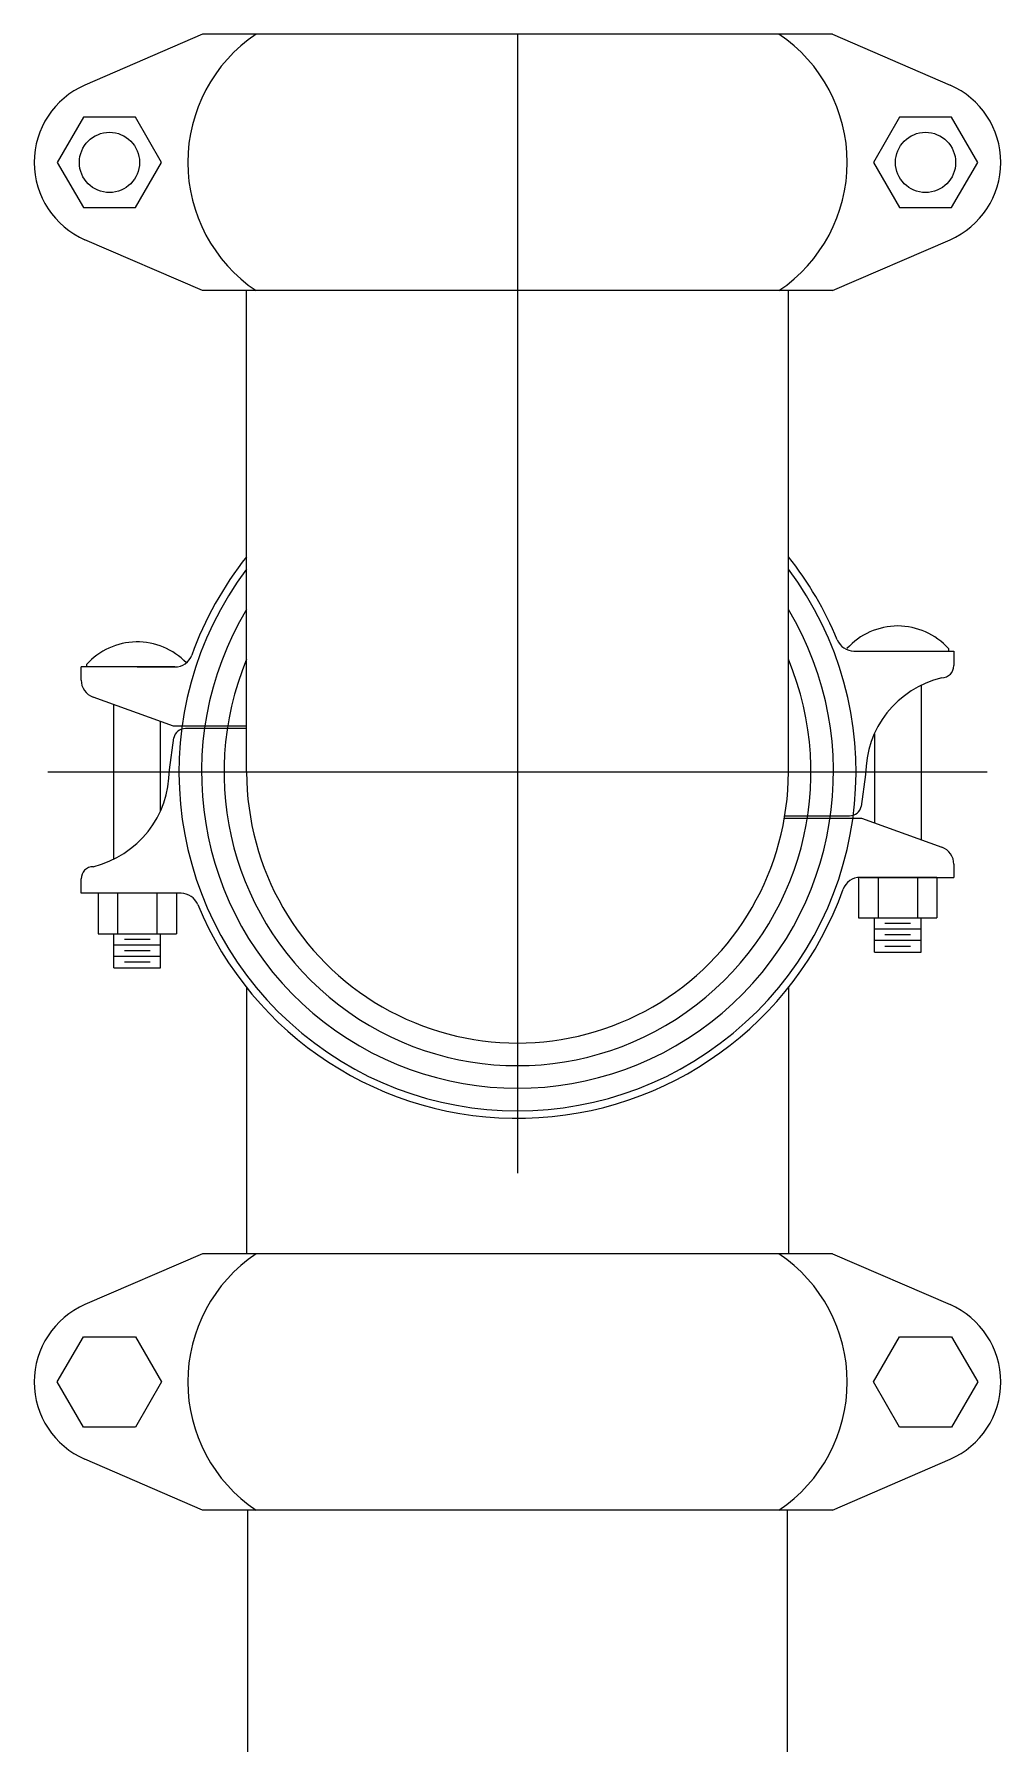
# Model space of a CAD drawing. Extents: x 226317 to 226469, y 8188101 to 8188260.
# Drawn here: x 226393.3249 to 226393.5289, y 8188237.4421 to 8188237.8028 of the extents above; entities that cross this region are included whole.
import ezdxf

# ---------------------------------------------------------------- set-up
doc = ezdxf.new("R2010")
doc.units = 0
doc.header["$LTSCALE"] = 15
doc.linetypes.add('PHANTOM', pattern=[2.5, 1.25, -0.25, 0.25, -0.25, 0.25, -0.25])
doc.layers.get('0').update_dxf_attribs({"color": 250})
doc.layers.add('0-BLOCK-SANIT', color=250, linetype='Continuous', lineweight=25)
doc.layers.add('P&R_ACI_LÍNEA CENTRAL', color=250, linetype='PHANTOM', lineweight=13)
doc.layers.add('A-SANITARIOS', color=250, linetype='Continuous')

# ---------------------------------------------------------------- blocks, each defined once
blk = doc.blocks.new('00-Codos')
at = {"layer": '0-BLOCK-SANIT'}
for p, q in [((0.07531282084528357, 0.0413067489862442, 9.044160053841427e-06), (0.07531282084528357, 0.03411854803562164, 9.044160053841427e-06)), ((0.07753526838496327, 0.04010871425271034, 9.044160053841427e-06), (0.08294557326007634, 0.04010871425271034, 9.044160053841427e-06)), ((0.08516802091617137, 0.0413067489862442, 9.044160053841427e-06), (0.08516802091617137, 0.03411854803562164, 9.044160053841427e-06)), ((-0.08516832569148391, 0.03794124908745289, 9.044160053841427e-06), (-0.08516832569148391, 0.03075304999947548, 9.044160053841427e-06)), ((-0.08294587821001187, 0.03674321435391903, 9.044160053841427e-06), (-0.07753557327669114, 0.03674321435391903, 9.044160053841427e-06)), ((-0.0753131257952191, 0.03794124908745289, 9.044160053841427e-06), (-0.0753131257952191, 0.03075304999947548, 9.044160053841427e-06)), ((0.07531282084528357, 0.03891068138182163, 9.044160053841427e-06), (0.08516802079975605, 0.03891068138182163, 9.044160053841427e-06)), ((0.07531282084528357, 0.03651461750268936, 9.044160053841427e-06), (0.08516802079975605, 0.03651461750268936, 9.044160053841427e-06)), ((0.07753526838496327, 0.03771265037357807, 9.044160053841427e-06), (0.08294557326007634, 0.03771265037357807, 9.044160053841427e-06)), ((-0.08516832569148391, 0.03554518334567547, 9.044160053841427e-06), (-0.0753131257952191, 0.03554518334567547, 9.044160053841427e-06)), ((-0.08516832569148391, 0.03314911760389805, 9.044160053841427e-06), (-0.0753131257952191, 0.03314911760389805, 9.044160053841427e-06)), ((-0.08294587821001187, 0.03434715047478676, 9.044160053841427e-06), (-0.07753557327669114, 0.03434715047478676, 9.044160053841427e-06)), ((0.07198542088735849, 0.02555874921381474, 9.044160053841427e-06), (0.07198542088735849, 0.03411854803562164, 9.044160053841427e-06)), ((0.08849542087409645, 0.03411854803562164, 9.044160053841427e-06), (0.07198542088735849, 0.03411854803562164, 9.044160053841427e-06)), ((0.07611292082583532, 0.02555874921381474, 9.044160053841427e-06), (0.07611292082583532, 0.03411854803562164, 9.044160053841427e-06)), ((0.07753526838496327, 0.03531658090651035, 9.044160053841427e-06), (0.08294557326007634, 0.03531658090651035, 9.044160053841427e-06)), ((0.0843679208192043, 0.02555874921381474, 9.044160053841427e-06), (0.0843679208192043, 0.03411854803562164, 9.044160053841427e-06)), ((0.08849542087409645, 0.02555874921381474, 9.044160053841427e-06), (0.08849542087409645, 0.03411854803562164, 9.044160053841427e-06)), ((-0.07198572566267103, 0.03075304999947548, 9.044160053841427e-06), (-0.08849572570761666, 0.03075304999947548, 9.044160053841427e-06)), ((-0.08849572570761666, 0.02219324931502342, 9.044160053841427e-06), (-0.08849572570761666, 0.03075304999947548, 9.044160053841427e-06)), ((-0.08436822576913983, 0.02219324931502342, 9.044160053841427e-06), (-0.08436822576913983, 0.03075304999947548, 9.044160053841427e-06)), ((-0.08294587821001187, 0.03195108100771904, 9.044160053841427e-06), (-0.07753557327669114, 0.03195108100771904, 9.044160053841427e-06)), ((-0.07611322577577084, 0.02219324931502342, 9.044160053841427e-06), (-0.07611322577577084, 0.03075304999947548, 9.044160053841427e-06)), ((-0.07198572566267103, 0.02219324931502342, 9.044160053841427e-06), (-0.07198572566267103, 0.03075304999947548, 9.044160053841427e-06)), ((0.07100050779990852, 0.02555874921381474, 9.044160053841427e-06), (0.09207484731450677, 0.02555874921381474, 9.044160053841427e-06)), ((0.07198542088735849, 0.02555874921381474, 9.044160053841427e-06), (0.08849542087409645, 0.02555874921381474, 9.044160053841427e-06)), ((0.09207484731450677, 0.02555874921381474, 9.044160053841427e-06), (0.09207484632497653, 0.02247899770736694, 9.044160053841427e-06)), ((-0.09207515325397253, 0.01943547278642654, 9.044160053841427e-06), (-0.09207515232264996, 0.02219324931502342, 9.044160053841427e-06)), ((-0.07230124657507986, 0.02219324931502342, 9.044160053841427e-06), (-0.09207515232264996, 0.02219324931502342, 9.044160053841427e-06)), ((-0.08849572570761666, 0.02219324931502342, 9.044160053841427e-06), (-0.07198572566267103, 0.02219324931502342, 9.044160053841427e-06)), ((0.08516802091617137, 0.01834869384765625, 9.044160053841427e-06), (0.08516802091617137, -0.01426160335540771, 9.044160053841427e-06)), ((-0.07261829712660983, 0.009716028347611427, 9.044160053841427e-06), (-0.08956263668369502, 0.01585320383310318, 9.044160053841427e-06)), ((-0.08516832569148391, -0.0183486957103014, 9.044160053841427e-06), (-0.08516832569148391, 0.01426159963011742, 9.044160053841427e-06)), ((-0.0753131257952191, -0.008120279759168625, 9.044160053841427e-06), (-0.0753131257952191, 0.01069208420813084, 9.044160053841427e-06)), ((-0.07346034399233758, 0.000515250489115715, 9.044160053841427e-06), (-0.07254095381358638, 0.00724179670214653, 9.044160053841427e-06)), ((-0.05631818930851296, 0.009716028347611427, 9.044160053841427e-06), (-0.07261829712660983, 0.009716028347611427, 9.044160053841427e-06)), ((-0.05640347412554547, 0.009208029136061668, 9.044160053841427e-06), (-0.07006660726619884, 0.009208029136061668, 9.044160053841427e-06)), ((0.07531282084528357, 0.008120276033878326, 9.044160053841427e-06), (0.07531282084528357, -0.01069208607077599, 9.044160053841427e-06)), ((-0.05715015239547938, 0), (-0.05715015239547938, -0.1015999987721443, 9.044160053841427e-06)), ((0.05714984756195918, 0), (0.05714984756195918, -0.1015999987721443, 9.044160053841427e-06)), ((0.07346003910060972, -0.0005152523517608643, 9.044160053841427e-06), (0.07254064886365086, -0.00724179670214653, 9.044160053841427e-06)), ((0.05714984756195918, -0.009208029136061668, 9.044160053841427e-06), (0.07006630237447098, -0.009208029136061668, 9.044160053841427e-06)), ((0.05714984756195918, -0.009716030210256577, 9.044160053841427e-06), (0.07261799235129729, -0.009716030210256577, 9.044160053841427e-06)), ((0.07261799235129729, -0.009716030210256577, 9.044160053841427e-06), (0.08956233173375949, -0.01585320569574833, 9.044160053841427e-06)), ((0.09207484836224467, -0.01943547278642654, 9.044160053841427e-06), (0.09207484743092209, -0.02219325117766857, 9.044160053841427e-06)), ((-0.09207515220623463, -0.02555875107645988, 9.044160053841427e-06), (-0.09207515127491206, -0.02247900143265724, 9.044160053841427e-06)), ((0.08024042088072747, -0.02219325117766857, 9.044160053841427e-06), (0.072300941683352, -0.02219325117766857, 9.044160053841427e-06)), ((0.072300941683352, -0.02219325117766857, 9.044160053841427e-06), (0.09095922083361074, -0.02219325117766857, 9.044160053841427e-06)), ((0.072300941683352, -0.02219325117766857, 9.044160053841427e-06), (0.09207484743092209, -0.02219325117766857, 9.044160053841427e-06)), ((0.09095922083361074, -0.02270125038921833, 9.044160053841427e-06), (0.09095922083361074, -0.02219325117766857, 9.044160053841427e-06)), ((-0.07100081269163638, -0.02555875107645988, 9.044160053841427e-06), (-0.09207515220623463, -0.02555875107645988, 9.044160053841427e-06)), ((-0.09095952578354627, -0.02606675028800964, 9.044160053841427e-06), (-0.09095952578354627, -0.02555875107645988, 9.044160053841427e-06)), ((-0.06645909999497235, -0.1015999987721443), (-0.09126230527181178, -0.1123333293944597)), ((-0.06645909999497235, -0.1015999987721443), (0.06645909999497235, -0.1015999987721443)), ((0.06645909999497235, -0.1015999987721443), (0.09126230527181178, -0.1123333293944597)), ((-0.06645909999497235, -0.1557020004838705), (-0.09126230527181178, -0.1449686717242002)), ((0.06645909999497235, -0.1557020004838705), (0.09126230527181178, -0.1449686717242002)), ((-0.06645909999497235, -0.1557020004838705), (0.06645909999497235, -0.1557020004838705))]:
    blk.add_line(p, q, dxfattribs=at)
at = {"layer": '0-BLOCK-SANIT', "elevation": 9.044160053841427e-06}
for points in [[(0.08516802091617137, 0.0413067489862442), (0.07531282084528357, 0.0413067489862442)], [(-0.0753131257952191, 0.03794124908745289), (-0.08516832569148391, 0.03794124908745289)]]:
    blk.add_lwpolyline(points, dxfattribs=at)
at = {"layer": '0-BLOCK-SANIT'}
for points in [[(-0.09710224939044565, -0.12865100055933), (-0.09160314942710102, -0.1381757203489542), (-0.08060494932578877, -0.1381757203489542), (-0.07510584936244413, -0.12865100055933), (-0.08060494932578877, -0.1191262789070606), (-0.09160314942710102, -0.1191262789070606)], [(0.07510584953706712, -0.12865100055933), (0.08060494950041175, -0.1381757203489542), (0.09160314942710102, -0.1381757203489542), (0.09710224950686097, -0.12865100055933), (0.09160314942710102, -0.1191262789070606), (0.08060494950041175, -0.1191262789070606)]]:
    blk.add_lwpolyline(points, close=True, dxfattribs=at)
for centre in [(-0.08610404934734106, -0.12865100055933), (0.08610404946375638, -0.12865100055933)]:
    blk.add_circle(centre, 0.006349999999999998, dxfattribs=at)
for centre, radius, start, end in [((-1.523876562714577e-07, 0, 9.044160053841427e-06), 0.07302499999999998, 22.47192972259188, 160.2187248824947), ((-1.523876562714577e-07, 0, 9.044160053841427e-06), 0.0714375, 323.1301023748333, 216.8698976251667), ((-1.523876562714577e-07, 0, 9.044160053841427e-06), 0.066675, 328.9972808899303, 211.0027191100697), ((-1.523876562714577e-07, 0, 9.044160053841427e-06), 0.0619125, 337.3801349719183, 202.6198650280817), ((-1.523876562714577e-07, 0, 9.044160053841427e-06), 0.05714999999999999, 359.9983529639144, 180.0016647518887), ((0.07100050779990852, 0.02936874888837337, 9.044160053841427e-06), 0.003809999999999998, 202.4719297225919, 270), ((-0.07230124657507986, 0.02600324898958206, 9.044160053841427e-06), 0.003809999999999998, 270, 340.2187248824947), ((0.08953484625089914, 0.02247899957001209, 9.044160053841427e-06), 0.00254, 270, 0), ((-0.08826515323016793, 0.01943547092378139, 9.044160053841427e-06), 0.003809999999999998, 180, 250.0898048159185), ((0.09451086039189249, -0.0005152523517608643, 9.044160053841427e-06), 0.02105082133366907, 103.6730427350468, 180), ((-0.07006660726619884, 0.006668029353022575, 9.044160053841427e-06), 0.00254, 90, 166.9446031361891), ((-0.09451116528362036, 0.000515250489115715, 9.044160053841427e-06), 0.02105082133366907, 283.6730427350467, 0), ((0.07006630237447098, -0.006668031215667725, 9.044160053841427e-06), 0.00254, 270, 346.9446031361891), ((0.0882648482802324, -0.01943547092378139, 9.044160053841427e-06), 0.003809999999999998, 0, 70.08980481591855), ((-0.08953515120083466, -0.02247900143265724, 9.044160053841427e-06), 0.00254, 90, 180), ((-1.523876562714577e-07, 0, 9.044160053841427e-06), 0.07302499999999998, 321.5000495893991, 340.2187248824947), ((0.072300941683352, -0.02600325085222721, 9.044160053841427e-06), 0.003809999999999998, 90, 160.2187248824947), ((0.08024042088072747, -0.01305870898067951, 9.044160053841427e-06), 0.01441774255319013, 223.9881357810326, 318.02574315034), ((-0.08024072565604001, -0.01642420887947083, 9.044160053841427e-06), 0.01441774255319013, 221.9742568496601, 318.02574315034), ((-0.07100081269163638, -0.02936875075101852, 9.044160053841427e-06), 0.003809999999999998, 22.47192972259188, 90), ((-1.523876562714577e-07, 0, 9.044160053841427e-06), 0.07302499999999998, 202.4719297225919, 218.4999504106009), ((-0.03694000194082037, -0.12865100055933), 0.03262449671107508, 123.9872057356997, 236.0127942643003), ((0.03694000211544335, -0.12865100055933), 0.03262449671107618, 303.9872057356997, 56.01279426430028), ((-0.08420100307557732, -0.12865100055933), 0.01777999999999971, 113.4000138856067, 246.5999861143933), ((0.08420100319199264, -0.12865100055933), 0.01777999999999971, 293.4000138856067, 66.59998611439335)]:
    blk.add_arc(centre, radius, start, end, dxfattribs=at)
at = {"layer": 'P&R_ACI_LÍNEA CENTRAL', "ltscale": 1.5}
for p, q in [((5.820766091346741e-11, -0.1557020004838705, -4.396254327288256e-06), (0, 0.08460315316915512)), ((-0.0990764099988155, 0), (0.09907641005702317, 0))]:
    blk.add_line(p, q, dxfattribs=at)
blk = doc.blocks.new('BOMBAS-28.02.2025')
at = {"layer": 'A-SANITARIOS'}
for p, q in [((3.852640985161997, -5.307925297878683, 3.085143887653693e-06), (3.852640985161997, -5.364066215232015, 8.082407526771655e-06)), ((3.966940984711982, -5.307925297878683, 3.085143876552499e-06), (3.966940984711982, -5.364066215232015, 8.082407526771655e-06)), ((3.843331732437946, -5.364066215232015, -9.61752527069772e-07), (3.818528527044691, -5.37479954585433, -9.61752527069772e-07)), ((3.976249932893552, -5.364066215232015, -9.61752527069772e-07), (3.843331732437946, -5.364066215232015, -9.61752527069772e-07)), ((3.976249932893552, -5.364066215232015, -9.61752527069772e-07), (4.001053137355484, -5.37479954585433, -9.61752527069772e-07)), ((3.843331732437946, -5.418168216943741, -9.61752527069772e-07), (3.818528527044691, -5.407434888184071, -9.61752527069772e-07)), ((3.976249932893552, -5.418168216943741, -9.61752527069772e-07), (4.001053137355484, -5.407434888184071, -9.61752527069772e-07)), ((3.976249932893552, -5.418168216943741, -9.61752527069772e-07), (3.843331732437946, -5.418168216943741, -9.61752527069772e-07))]:
    blk.add_line(p, q, dxfattribs=at)
at = {"layer": 'A-SANITARIOS', "elevation": -9.61752527069772e-07}
for points in [[(3.834684982546605, -5.3911172170192), (3.829185883165337, -5.400641936808825), (3.818187683471479, -5.400641936808825), (3.812688583158888, -5.3911172170192), (3.818187683471479, -5.381592495366931), (3.829185883165337, -5.381592495366931)], [(4.00689308217261, -5.3911172170192), (4.001393981860019, -5.400641936808825), (3.990395782166161, -5.400641936808825), (3.98489668185357, -5.3911172170192), (3.990395782166161, -5.381592495366931), (4.001393981860019, -5.381592495366931)]]:
    blk.add_lwpolyline(points, close=True, dxfattribs=at)
blk.add_lwpolyline([(3.966790834092535, -7.281754370778799), (3.96679083222989, -5.418168216943741), (3.852790832170285, -5.418168216943741), (3.85279083403293, -7.281754370778799)], dxfattribs=at)
at = {"layer": 'A-SANITARIOS'}
for centre, radius, start, end in [((3.872850830317475, -5.3911172170192, -9.61752527069772e-07), 0.03262449671107618, 123.9872057439956, 236.0127942560044), ((3.9467308340827, -5.3911172170192, -9.61752527069772e-07), 0.03262449671107508, 303.9872057439956, 56.01279425600436), ((3.825589829706587, -5.3911172170192, -9.61752527069772e-07), 0.01777999999999971, 113.400013838398, 246.5999861616019), ((3.993991835624911, -5.3911172170192, -9.61752527069772e-07), 0.01777999999999971, 293.400013838398, 66.59998616160196)]:
    blk.add_arc(centre, radius, start, end, dxfattribs=at)
at = {"layer": 'A-SANITARIOS', "linetype": 'Continuous', "rotation": 180}
blk.add_blockref('00-Codos', (3.909790832200088, -5.26246621645987, -2.509521988390465e-06), dxfattribs=at)

msp = doc.modelspace()

# ---------------------------------------------------------------- block references
msp.add_blockref('BOMBAS-28.02.2025', (226389.5170881864, 8188242.909606731))

doc.saveas('drawing.dxf')
